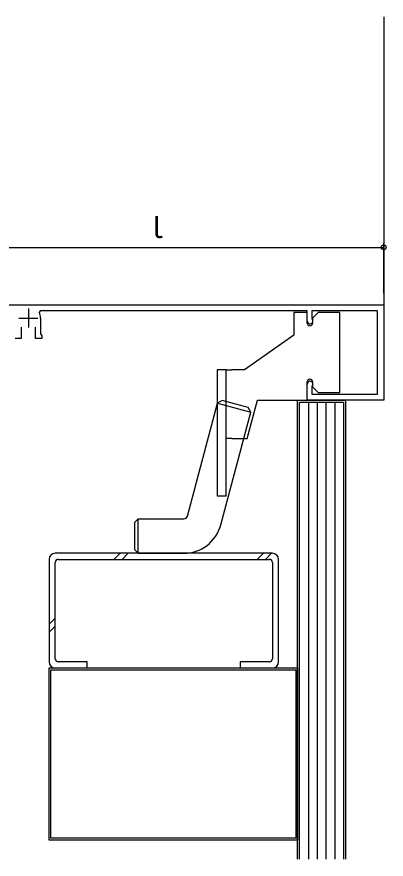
# Model space of a CAD drawing. Units: millimetres, scale not verified. Extents: x -437 to 438, y -681 to 679.
# Drawn here: x -144.4 to -47.9, y -34.9 to 185.4 of the extents above; entities that cross this region are included whole.
import ezdxf
from ezdxf.enums import TextEntityAlignment as Align

# ---------------------------------------------------------------- set-up
doc = ezdxf.new("R2010")
doc.units = ezdxf.units.MM
doc.header["$LTSCALE"] = 4
for name, color, linetype in [('0-3_YKK_11', 7, 'Continuous'), ('0-4_YKK_12', 2, 'Continuous'), ('0-5_YKK_13', 4, 'Continuous'), ('0-6_YKK_D', 6, 'Continuous'), ('0-8_YSS_K', 3, 'Continuous')]:
    doc.layers.add(name, color=color, linetype=linetype)
doc.styles.add('ＭＳ ゴシック', font='')
doc.styles.get('ＭＳ ゴシック').set_extended_font_data('MS Gothic')

msp = doc.modelspace()

# ---------------------------------------------------------------- linework, layer by layer
at = {"layer": '0-3_YKK_11'}
for p, q in [((-141.412, 109.119), (-141.412, 104.119)), ((-143.912, 106.619), (-138.912, 106.619))]:
    msp.add_line(p, q, dxfattribs=at)
for points in [[(-168.512, 110.119), (-48.512, 110.119), (-48.512, 85.119), (-68.512, 85.119), (-68.512, 89.369)], [(-68.512, 105.869), (-68.512, 108.519), (-138.299, 108.519), (-138.566, 108.082)], [(-67.226, 88.844), (-67.312, 88.634), (-67.312, 86.719), (-64.205, 86.719), (-64.045, 86.765), (-62.979, 86.765), (-62.819, 86.719), (-54.205, 86.719), (-54.045, 86.765), (-52.979, 86.765), (-52.819, 86.719), (-50.112, 86.719), (-50.112, 90.926), (-50.158, 91.086), (-50.158, 92.152), (-50.112, 92.312), (-50.112, 102.926), (-50.158, 103.086), (-50.158, 104.152), (-50.112, 104.312), (-50.112, 108.519), (-52.819, 108.519), (-52.979, 108.473), (-54.045, 108.473), (-54.205, 108.519), (-62.819, 108.519), (-62.979, 108.473), (-64.045, 108.473), (-64.205, 108.519), (-67.312, 108.519), (-67.312, 106.604), (-67.226, 106.394)], [(-138.212, 106.619), (-138.212, 102.538), (-138.062, 102.279), (-137.912, 102.019), (-137.912, 101.319), (-139.512, 101.319), (-139.512, 104.22)], [(-143.312, 104.22), (-143.312, 101.319), (-144.912, 101.319)]]:
    msp.add_lwpolyline(points, dxfattribs=at)
for centre, radius, start, end in [((-141.412, 106.619), 3.2, 359.99998, 27.20288), ((-67.762, 105.869), 0.75, 180.00002, 44.41533), ((-67.762, 89.369), 0.75, 315.58467, 179.99998)]:
    msp.add_arc(centre, radius, start, end, dxfattribs=at)
at = {"layer": '0-4_YKK_12'}
msp.add_line((-48.512, 185.399), (-48.512, 86.119), dxfattribs=at)
at = {"layer": '0-5_YKK_13'}
for p, q in [((-68.512, 108.119), (-72.012, 108.119)), ((-68.512, 105.319), (-68.512, 108.119)), ((-65.612, 108.119), (-67.112, 106.619)), ((-60.012, 108.119), (-65.612, 108.119)), ((-60.012, 87.119), (-60.012, 108.119)), ((-67.112, 106.619), (-67.112, 105.319)), ((-92.012, 93.119), (-92.012, 60.119)), ((-89.712, 93.119), (-92.012, 93.119)), ((-89.712, 60.119), (-89.712, 93.119)), ((-89.712, 93.119), (-88.212, 93.119)), ((-84.866, 93.119), (-88.212, 93.119)), ((-68.512, 85.119), (-68.512, 89.919)), ((-67.112, 89.919), (-67.112, 88.619)), ((-67.112, 88.619), (-65.612, 87.119)), ((-65.612, 87.119), (-60.012, 87.119)), ((-84.192, 75.119), (-81.512, 85.119)), ((-81.512, 85.119), (-68.512, 85.119)), ((-88.212, 75.119), (-89.712, 75.119)), ((-88.212, 75.119), (-84.192, 75.119)), ((-92.012, 60.119), (-89.712, 60.119))]:
    msp.add_line(p, q, dxfattribs=at)
msp.add_lwpolyline([(-72.012, 108.119), (-72.012, 102.119), (-84.866, 93.119)], dxfattribs=at)
for centre, start, end in [((-67.812, 105.319), 180, 0), ((-67.812, 89.919), 0, 180)]:
    msp.add_arc(centre, 0.7, start, end, dxfattribs=at)
at = {"layer": '0-6_YKK_D'}
for p, q in [((-48.512, 113.119), (-48.512, 126.119)), ((-168.515, 125.119), (-48.512, 125.119))]:
    msp.add_line(p, q, dxfattribs=at)
msp.add_circle((-48.512, 125.119), 0.637, dxfattribs=at)
at = {"layer": '0-8_YSS_K'}
for p, q in [((-99.829, 54.849), (-91.929, 84.338)), ((-68.212, 84.619), (-68.212, -34.881)), ((-65.912, 84.619), (-65.912, -34.881)), ((-63.612, 84.619), (-63.612, -34.881)), ((-61.312, 84.619), (-61.312, -34.881)), ((-91.132, 52.531), (-83.236, 82.009)), ((-112.667, 54.119), (-100.78, 54.108)), ((-77.612, 45.119), (-134.412, 45.119)), ((-119.058, 43.519), (-117.458, 45.119)), ((-116.935, 43.519), (-115.335, 45.119)), ((-112.667, 45.119), (-100.792, 45.119)), ((-81.581, 43.519), (-79.981, 45.119)), ((-79.458, 43.519), (-77.858, 45.119)), ((-136.012, 43.519), (-136.012, 16.719)), ((-134.412, 17.519), (-134.412, 42.719)), ((-133.612, 43.519), (-78.412, 43.519)), ((-77.612, 42.719), (-77.612, 17.519)), ((-76.012, 16.719), (-76.012, 43.519)), ((-136.012, 26.564), (-134.412, 28.164)), ((-136.012, 24.441), (-134.412, 26.041))]:
    msp.add_line(p, q, dxfattribs=at)
for points in [[(-91.929, 84.338), (-83.236, 82.009), (-83.943, 83.234), (-90.705, 85.045)], [(-112.667, 45.119), (-112.667, 54.119), (-113.667, 53.119), (-113.667, 46.119)], [(-136.012, 15.119), (-71.012, 15.119), (-71.012, -29.881), (-136.012, -29.881)], [(-135.512, 14.619), (-71.512, 14.619), (-71.512, -29.381), (-135.512, -29.381)]]:
    msp.add_lwpolyline(points, close=True, dxfattribs=at)
for points in [[(-71.012, -34.881), (-71.012, 85.119), (-58.512, 85.119), (-58.512, -34.881)], [(-70.512, -34.881), (-70.512, 84.619), (-59.012, 84.619), (-59.012, -34.881)], [(-134.412, 15.119), (-126.012, 15.119), (-126.012, 16.719), (-133.612, 16.719)], [(-78.412, 16.719), (-86.012, 16.719), (-86.012, 15.119), (-77.612, 15.119)]]:
    msp.add_lwpolyline(points, dxfattribs=at)
for centre, radius, start, end in [((-100.795, 55.107), 1, 270.84883, 345.00427), ((-100.792, 55.119), 10, 270, 345.00427), ((-134.412, 43.519), 1.6, 90, 180), ((-77.612, 43.519), 1.6, 0, 90), ((-133.612, 42.719), 0.8, 90, 180), ((-78.412, 42.719), 0.8, 0, 90), ((-134.412, 16.719), 1.6, 180, 270), ((-133.612, 17.519), 0.8, 180, 270), ((-78.412, 17.519), 0.8, 270, 0), ((-77.612, 16.719), 1.6, 270, 0)]:
    msp.add_arc(centre, radius, start, end, dxfattribs=at)

# ---------------------------------------------------------------- texts
at = {"layer": '0-6_YKK_D', "style": 'ＭＳ ゴシック'}
msp.add_text('l', height=5.499, dxfattribs=at).set_placement((-109.664, 125.919), align=Align.BOTTOM_LEFT)

doc.saveas('drawing.dxf')
